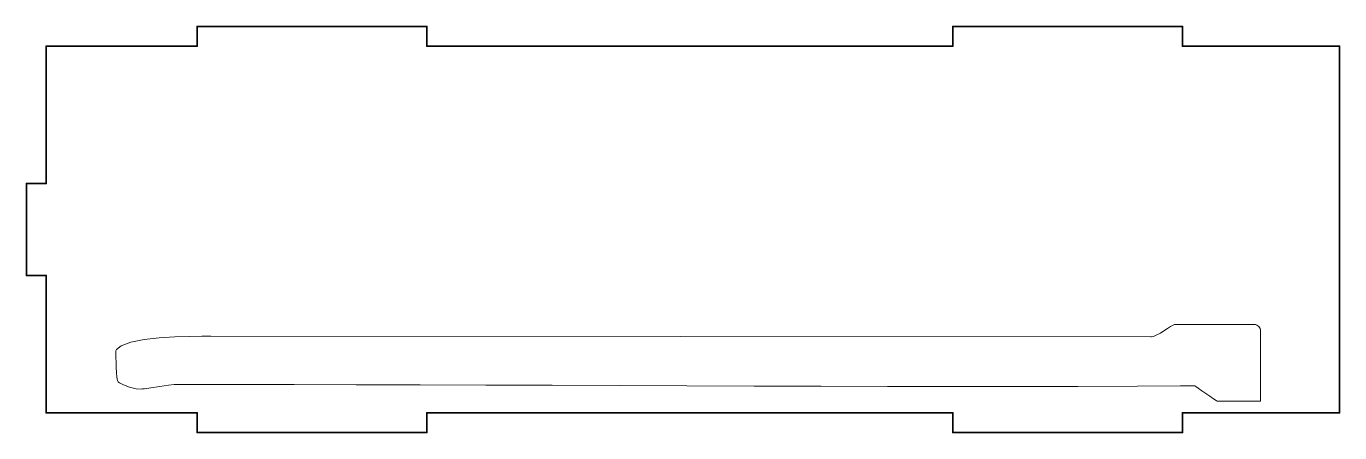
# Model space of a CAD drawing. Header units: millimetres. Extents: x -1378 to 3334, y -1176 to 661.
# Drawn here: x 344.9 to 775.1, y -226.1 to -92.9 of the extents above; entities that cross this region are included whole.
import ezdxf

# ---------------------------------------------------------------- set-up
doc = ezdxf.new("R2010")
doc.units = ezdxf.units.MM
doc.header["$MEASUREMENT"] = 0
doc.layers.add('Layer 1', color=7, linetype='Continuous')

msp = doc.modelspace()

# ---------------------------------------------------------------- linework, layer by layer
at = {"layer": 'Layer 1', "color": 153, "lineweight": 9}
for points in [[(400.7708, -99.3093), (400.7708, -99.3093), (400.7708, -92.9353), (400.7708, -92.9353)], [(400.7708, -92.9353), (400.7708, -92.9353), (476.2208, -92.9353), (476.2208, -92.9353)], [(476.0008, -93.1603), (476.0008, -93.1603), (401.0008, -93.1603), (401.0008, -93.1603)], [(401.0008, -93.1603), (401.0008, -93.1603), (401.0008, -99.5353), (401.0008, -99.5353)], [(476.0008, -93.1603), (476.0008, -93.1603), (401.0008, -93.1603), (401.0008, -93.1603)], [(401.0008, -93.1603), (401.0008, -93.1603), (401.0008, -99.5353), (401.0008, -99.5353)], [(476.0008, -99.5353), (476.0008, -99.5353), (476.0008, -93.1603), (476.0008, -93.1603)], [(476.0008, -99.5353), (476.0008, -99.5353), (476.0008, -93.1603), (476.0008, -93.1603)], [(476.2208, -92.9353), (476.2208, -92.9353), (476.2208, -99.3093), (476.2208, -99.3093)], [(648.2708, -99.3093), (648.2708, -99.3093), (648.2708, -92.9353), (648.2708, -92.9353)], [(648.2708, -92.9353), (648.2708, -92.9353), (723.7208, -92.9353), (723.7208, -92.9353)], [(723.5008, -93.1603), (723.5008, -93.1603), (648.4908, -93.1603), (648.4908, -93.1603)], [(648.4908, -93.1603), (648.4908, -93.1603), (648.4908, -99.5353), (648.4908, -99.5353)], [(723.5008, -93.1603), (723.5008, -93.1603), (648.4908, -93.1603), (648.4908, -93.1603)], [(648.4908, -93.1603), (648.4908, -93.1603), (648.4908, -99.5353), (648.4908, -99.5353)], [(723.5008, -99.5353), (723.5008, -99.5353), (723.5008, -93.1603), (723.5008, -93.1603)], [(723.5008, -99.5353), (723.5008, -99.5353), (723.5008, -93.1603), (723.5008, -93.1603)], [(723.7208, -92.9353), (723.7208, -92.9353), (723.7208, -99.3093), (723.7208, -99.3093)], [(351.2708, -144.3103), (351.2708, -144.3103), (351.2708, -99.3093), (351.2708, -99.3093)], [(351.2708, -99.3093), (351.2708, -99.3093), (400.7708, -99.3093), (400.7708, -99.3093)], [(401.0008, -99.5353), (401.0008, -99.5353), (351.4908, -99.5353), (351.4908, -99.5353)], [(351.4908, -99.5353), (351.4908, -99.5353), (351.4908, -144.5353), (351.4908, -144.5353)], [(401.0008, -99.5353), (401.0008, -99.5353), (351.4908, -99.5353), (351.4908, -99.5353)], [(351.4908, -99.5353), (351.4908, -99.5353), (351.4908, -144.5353), (351.4908, -144.5353)], [(648.4908, -99.5353), (648.4908, -99.5353), (476.0008, -99.5353), (476.0008, -99.5353)], [(648.4908, -99.5353), (648.4908, -99.5353), (476.0008, -99.5353), (476.0008, -99.5353)], [(476.2208, -99.3093), (476.2208, -99.3093), (648.2708, -99.3093), (648.2708, -99.3093)], [(774.8708, -99.5353), (774.8708, -99.5353), (723.5008, -99.5353), (723.5008, -99.5353)], [(774.8708, -99.5353), (774.8708, -99.5353), (723.5008, -99.5353), (723.5008, -99.5353)], [(723.7208, -99.3093), (723.7208, -99.3093), (775.1008, -99.3093), (775.1008, -99.3093)], [(774.8708, -219.5363), (774.8708, -219.5363), (774.8708, -99.5353), (774.8708, -99.5353)], [(774.8708, -219.5363), (774.8708, -219.5363), (774.8708, -99.5353), (774.8708, -99.5353)], [(775.1008, -99.3093), (775.1008, -99.3093), (775.1008, -219.7623), (775.1008, -219.7623)], [(344.8908, -174.7613), (344.8908, -174.7613), (344.8908, -144.3103), (344.8908, -144.3103)], [(344.8908, -144.3103), (344.8908, -144.3103), (351.2708, -144.3103), (351.2708, -144.3103)], [(351.4908, -144.5353), (351.4908, -144.5353), (345.1208, -144.5353), (345.1208, -144.5353)], [(345.1208, -144.5353), (345.1208, -144.5353), (345.1208, -174.5363), (345.1208, -174.5363)], [(351.4908, -144.5353), (351.4908, -144.5353), (345.1208, -144.5353), (345.1208, -144.5353)], [(345.1208, -144.5353), (345.1208, -144.5353), (345.1208, -174.5363), (345.1208, -174.5363)], [(351.2708, -174.7613), (351.2708, -174.7613), (344.8908, -174.7613), (344.8908, -174.7613)], [(345.1208, -174.5363), (345.1208, -174.5363), (351.4908, -174.5363), (351.4908, -174.5363)], [(345.1208, -174.5363), (345.1208, -174.5363), (351.4908, -174.5363), (351.4908, -174.5363)], [(351.2708, -219.7623), (351.2708, -219.7623), (351.2708, -174.7613), (351.2708, -174.7613)], [(351.4908, -174.5363), (351.4908, -174.5363), (351.4908, -219.5363), (351.4908, -219.5363)], [(351.4908, -174.5363), (351.4908, -174.5363), (351.4908, -219.5363), (351.4908, -219.5363)], [(715.2008, -194.1043), (715.2008, -194.1043), (716.3608, -193.4523), (716.3608, -193.4523)], [(716.3608, -193.4523), (716.3608, -193.4523), (717.5408, -192.7073), (717.5408, -192.7073)], [(717.5408, -192.7073), (717.5408, -192.7073), (718.6908, -191.9593), (718.6908, -191.9593)], [(718.6908, -191.9593), (718.6908, -191.9593), (719.7108, -191.3073), (719.7108, -191.3073)], [(719.7108, -191.3073), (719.7108, -191.3073), (720.5508, -190.8453), (720.5508, -190.8453)], [(720.5508, -190.8453), (720.5508, -190.8453), (720.9908, -190.6723), (720.9908, -190.6723)], [(720.9908, -190.6723), (720.9908, -190.6723), (721.1408, -190.6723), (721.1408, -190.6723)], [(721.1408, -190.6723), (721.1408, -190.6723), (747.2808, -190.6723), (747.2808, -190.6723)], [(747.2808, -190.6723), (747.2808, -190.6723), (747.4608, -190.6723), (747.4608, -190.6723)], [(747.4608, -190.6723), (747.4608, -190.6723), (748.0008, -190.8523), (748.0008, -190.8523)], [(748.0008, -190.8523), (748.0008, -190.8523), (748.6108, -191.3213), (748.6108, -191.3213)], [(748.6108, -191.3213), (748.6108, -191.3213), (749.0308, -191.9733), (749.0308, -191.9733)], [(749.0308, -191.9733), (749.0308, -191.9733), (749.1808, -192.5203), (749.1808, -192.5203)], [(749.1808, -192.5203), (749.1808, -192.5203), (749.1808, -192.7043), (749.1808, -192.7043)], [(749.1808, -192.7043), (749.1808, -192.7043), (749.1808, -215.7863), (749.1808, -215.7863)], [(374.4708, -198.8423), (374.4708, -198.8423), (375.9608, -197.6853), (375.9608, -197.6853)], [(375.9608, -197.6853), (375.9608, -197.6853), (379.1908, -196.4573), (379.1908, -196.4573)], [(379.1908, -196.4573), (379.1908, -196.4573), (383.4908, -195.5933), (383.4908, -195.5933)], [(383.4908, -195.5933), (383.4908, -195.5933), (388.4208, -195.0323), (388.4208, -195.0323)], [(388.4208, -195.0323), (388.4208, -195.0323), (393.5208, -194.7083), (393.5208, -194.7083)], [(393.5208, -194.7083), (393.5208, -194.7083), (398.3408, -194.5563), (398.3408, -194.5563)], [(398.3408, -194.5563), (398.3408, -194.5563), (402.4308, -194.5103), (402.4308, -194.5103)], [(402.4308, -194.5103), (402.4308, -194.5103), (404.6108, -194.5103), (404.6108, -194.5103)], [(404.6108, -194.5103), (404.6108, -194.5103), (405.3308, -194.5133), (405.3308, -194.5133)], [(405.3308, -194.5133), (405.3308, -194.5133), (713.2508, -194.7393), (713.2508, -194.7393)], [(713.2508, -194.7393), (713.2508, -194.7393), (713.4708, -194.7393), (713.4708, -194.7393)], [(713.4708, -194.7393), (713.4708, -194.7393), (714.1408, -194.5663), (714.1408, -194.5663)], [(714.1408, -194.5663), (714.1408, -194.5663), (715.2008, -194.1043), (715.2008, -194.1043)], [(374.2708, -199.3473), (374.2708, -199.3473), (374.4708, -198.8423), (374.4708, -198.8423)], [(374.2708, -199.5513), (374.2708, -199.5513), (374.2708, -199.3473), (374.2708, -199.3473)], [(374.2708, -200.1613), (374.2708, -200.1613), (374.2708, -199.5513), (374.2708, -199.5513)], [(374.2708, -201.4493), (374.2708, -201.4493), (374.2708, -200.1613), (374.2708, -200.1613)], [(374.2908, -203.0373), (374.2908, -203.0373), (374.2708, -201.4493), (374.2708, -201.4493)], [(374.3408, -204.7553), (374.3408, -204.7553), (374.2908, -203.0373), (374.2908, -203.0373)], [(374.4308, -206.4343), (374.4308, -206.4343), (374.3408, -204.7553), (374.3408, -204.7553)], [(374.5708, -207.9053), (374.5708, -207.9053), (374.4308, -206.4343), (374.4308, -206.4343)], [(374.7708, -208.9953), (374.7708, -208.9953), (374.5708, -207.9053), (374.5708, -207.9053)], [(374.9408, -209.4683), (374.9408, -209.4683), (374.7708, -208.9953), (374.7708, -208.9953)], [(375.0508, -209.5423), (375.0508, -209.5423), (374.9408, -209.4683), (374.9408, -209.4683)], [(375.4308, -209.8033), (375.4308, -209.8033), (375.0508, -209.5423), (375.0508, -209.5423)], [(376.6908, -210.4413), (376.6908, -210.4413), (375.4308, -209.8033), (375.4308, -209.8033)], [(378.7308, -211.2073), (378.7308, -211.2073), (376.6908, -210.4413), (376.6908, -210.4413)], [(391.4608, -210.5473), (391.4608, -210.5473), (388.5908, -210.9423), (388.5908, -210.9423)], [(393.3608, -210.3783), (393.3608, -210.3783), (391.4608, -210.5473), (391.4608, -210.5473)], [(393.9908, -210.3783), (393.9908, -210.3783), (393.3608, -210.3783), (393.3608, -210.3783)], [(398.7108, -210.3673), (398.7108, -210.3673), (393.9908, -210.3783), (393.9908, -210.3783)], [(412.8808, -210.3573), (412.8808, -210.3573), (398.7108, -210.3673), (398.7108, -210.3673)], [(432.5908, -210.3673), (432.5908, -210.3673), (412.8808, -210.3573), (412.8808, -210.3573)], [(452.9908, -210.3993), (452.9908, -210.3993), (432.5908, -210.3673), (432.5908, -210.3673)], [(473.9508, -210.4563), (473.9508, -210.4563), (452.9908, -210.3993), (452.9908, -210.3993)], [(495.3808, -210.5233), (495.3808, -210.5233), (473.9508, -210.4563), (473.9508, -210.4563)], [(517.1408, -210.6003), (517.1408, -210.6003), (495.3808, -210.5233), (495.3808, -210.5233)], [(539.1208, -210.6813), (539.1208, -210.6813), (517.1408, -210.6003), (517.1408, -210.6003)], [(561.2108, -210.7623), (561.2108, -210.7623), (539.1208, -210.6813), (539.1208, -210.6813)], [(583.2908, -210.8363), (583.2908, -210.8363), (561.2108, -210.7623), (561.2108, -210.7623)], [(727.5708, -210.7843), (727.5708, -210.7843), (722.9008, -210.8153), (722.9008, -210.8153)], [(727.6208, -210.7843), (727.6208, -210.7843), (727.5708, -210.7843), (727.5708, -210.7843)], [(727.9308, -210.9993), (727.9308, -210.9993), (727.6208, -210.7843), (727.6208, -210.7843)], [(380.9108, -211.6973), (380.9108, -211.6973), (378.7308, -211.2073), (378.7308, -211.2073)], [(382.4708, -211.8243), (382.4708, -211.8243), (380.9108, -211.6973), (380.9108, -211.6973)], [(382.9808, -211.7783), (382.9808, -211.7783), (382.4708, -211.8243), (382.4708, -211.8243)], [(383.6508, -211.7043), (383.6508, -211.7043), (382.9808, -211.7783), (382.9808, -211.7783)], [(385.6608, -211.4083), (385.6608, -211.4083), (383.6508, -211.7043), (383.6508, -211.7043)], [(388.5908, -210.9423), (388.5908, -210.9423), (385.6608, -211.4083), (385.6608, -211.4083)], [(605.2308, -210.9043), (605.2308, -210.9043), (583.2908, -210.8363), (583.2908, -210.8363)], [(626.9308, -210.9533), (626.9308, -210.9533), (605.2308, -210.9043), (605.2308, -210.9043)], [(648.2608, -210.9813), (648.2608, -210.9813), (626.9308, -210.9533), (626.9308, -210.9533)], [(669.1008, -210.9813), (669.1008, -210.9813), (648.2608, -210.9813), (648.2608, -210.9813)], [(689.3508, -210.9533), (689.3508, -210.9533), (669.1008, -210.9813), (669.1008, -210.9813)], [(708.8808, -210.8893), (708.8808, -210.8893), (689.3508, -210.9533), (689.3508, -210.9533)], [(722.9008, -210.8153), (722.9008, -210.8153), (708.8808, -210.8893), (708.8808, -210.8893)], [(728.7708, -211.5633), (728.7708, -211.5633), (727.9308, -210.9993), (727.9308, -210.9993)], [(729.9308, -212.3643), (729.9308, -212.3643), (728.7708, -211.5633), (728.7708, -211.5633)], [(731.2508, -213.2853), (731.2508, -213.2853), (729.9308, -212.3643), (729.9308, -212.3643)], [(732.5808, -214.2023), (732.5808, -214.2023), (731.2508, -213.2853), (731.2508, -213.2853)], [(733.7508, -215.0033), (733.7508, -215.0033), (732.5808, -214.2023), (732.5808, -214.2023)], [(734.6108, -215.5713), (734.6108, -215.5713), (733.7508, -215.0033), (733.7508, -215.0033)], [(734.9108, -215.7863), (734.9108, -215.7863), (734.6108, -215.5713), (734.6108, -215.5713)], [(735.0108, -215.7863), (735.0108, -215.7863), (734.9108, -215.7863), (734.9108, -215.7863)], [(749.1808, -215.7863), (749.1808, -215.7863), (735.0108, -215.7863), (735.0108, -215.7863)], [(400.7708, -219.7623), (400.7708, -219.7623), (351.2708, -219.7623), (351.2708, -219.7623)], [(351.4908, -219.5363), (351.4908, -219.5363), (401.0008, -219.5363), (401.0008, -219.5363)], [(351.4908, -219.5363), (351.4908, -219.5363), (401.0008, -219.5363), (401.0008, -219.5363)], [(400.7708, -226.1363), (400.7708, -226.1363), (400.7708, -219.7623), (400.7708, -219.7623)], [(401.0008, -219.5363), (401.0008, -219.5363), (401.0008, -225.9113), (401.0008, -225.9113)], [(401.0008, -219.5363), (401.0008, -219.5363), (401.0008, -225.9113), (401.0008, -225.9113)], [(476.0008, -225.9113), (476.0008, -225.9113), (476.0008, -219.5363), (476.0008, -219.5363)], [(476.0008, -219.5363), (476.0008, -219.5363), (648.4908, -219.5363), (648.4908, -219.5363)], [(476.0008, -225.9113), (476.0008, -225.9113), (476.0008, -219.5363), (476.0008, -219.5363)], [(476.0008, -219.5363), (476.0008, -219.5363), (648.4908, -219.5363), (648.4908, -219.5363)], [(648.2708, -219.7623), (648.2708, -219.7623), (476.2208, -219.7623), (476.2208, -219.7623)], [(476.2208, -219.7623), (476.2208, -219.7623), (476.2208, -226.1363), (476.2208, -226.1363)], [(648.2708, -226.1363), (648.2708, -226.1363), (648.2708, -219.7623), (648.2708, -219.7623)], [(648.4908, -219.5363), (648.4908, -219.5363), (648.4908, -225.9113), (648.4908, -225.9113)], [(648.4908, -219.5363), (648.4908, -219.5363), (648.4908, -225.9113), (648.4908, -225.9113)], [(723.5008, -225.9113), (723.5008, -225.9113), (723.5008, -219.5363), (723.5008, -219.5363)], [(723.5008, -219.5363), (723.5008, -219.5363), (774.8708, -219.5363), (774.8708, -219.5363)], [(723.5008, -225.9113), (723.5008, -225.9113), (723.5008, -219.5363), (723.5008, -219.5363)], [(723.5008, -219.5363), (723.5008, -219.5363), (774.8708, -219.5363), (774.8708, -219.5363)], [(775.1008, -219.7623), (775.1008, -219.7623), (723.7208, -219.7623), (723.7208, -219.7623)], [(723.7208, -219.7623), (723.7208, -219.7623), (723.7208, -226.1363), (723.7208, -226.1363)], [(476.2208, -226.1363), (476.2208, -226.1363), (400.7708, -226.1363), (400.7708, -226.1363)], [(401.0008, -225.9113), (401.0008, -225.9113), (476.0008, -225.9113), (476.0008, -225.9113)], [(401.0008, -225.9113), (401.0008, -225.9113), (476.0008, -225.9113), (476.0008, -225.9113)], [(723.7208, -226.1363), (723.7208, -226.1363), (648.2708, -226.1363), (648.2708, -226.1363)], [(648.4908, -225.9113), (648.4908, -225.9113), (723.5008, -225.9113), (723.5008, -225.9113)], [(648.4908, -225.9113), (648.4908, -225.9113), (723.5008, -225.9113), (723.5008, -225.9113)]]:
    msp.add_open_spline(points, degree=3, dxfattribs=at)
at = {"layer": 'Layer 1', "color": 222, "lineweight": 9}
for points in [[(400.7708, -99.3093), (400.7708, -99.3093), (400.7708, -92.9353), (400.7708, -92.9353)], [(400.7708, -92.9353), (400.7708, -92.9353), (476.2208, -92.9353), (476.2208, -92.9353)], [(476.2208, -92.9353), (476.2208, -92.9353), (476.2208, -99.3093), (476.2208, -99.3093)], [(648.2708, -99.3093), (648.2708, -99.3093), (648.2708, -92.9353), (648.2708, -92.9353)], [(648.2708, -92.9353), (648.2708, -92.9353), (723.7208, -92.9353), (723.7208, -92.9353)], [(723.7208, -92.9353), (723.7208, -92.9353), (723.7208, -99.3093), (723.7208, -99.3093)], [(351.2708, -144.3103), (351.2708, -144.3103), (351.2708, -99.3093), (351.2708, -99.3093)], [(351.2708, -99.3093), (351.2708, -99.3093), (400.7708, -99.3093), (400.7708, -99.3093)], [(476.2208, -99.3093), (476.2208, -99.3093), (648.2708, -99.3093), (648.2708, -99.3093)], [(723.7208, -99.3093), (723.7208, -99.3093), (775.1008, -99.3093), (775.1008, -99.3093)], [(775.1008, -99.3093), (775.1008, -99.3093), (775.1008, -219.7623), (775.1008, -219.7623)], [(344.8908, -174.7613), (344.8908, -174.7613), (344.8908, -144.3103), (344.8908, -144.3103)], [(344.8908, -144.3103), (344.8908, -144.3103), (351.2708, -144.3103), (351.2708, -144.3103)], [(351.2708, -174.7613), (351.2708, -174.7613), (344.8908, -174.7613), (344.8908, -174.7613)], [(351.2708, -219.7623), (351.2708, -219.7623), (351.2708, -174.7613), (351.2708, -174.7613)], [(400.7708, -219.7623), (400.7708, -219.7623), (351.2708, -219.7623), (351.2708, -219.7623)], [(400.7708, -226.1363), (400.7708, -226.1363), (400.7708, -219.7623), (400.7708, -219.7623)], [(648.2708, -219.7623), (648.2708, -219.7623), (476.2208, -219.7623), (476.2208, -219.7623)], [(476.2208, -219.7623), (476.2208, -219.7623), (476.2208, -226.1363), (476.2208, -226.1363)], [(648.2708, -226.1363), (648.2708, -226.1363), (648.2708, -219.7623), (648.2708, -219.7623)], [(775.1008, -219.7623), (775.1008, -219.7623), (723.7208, -219.7623), (723.7208, -219.7623)], [(723.7208, -219.7623), (723.7208, -219.7623), (723.7208, -226.1363), (723.7208, -226.1363)], [(476.2208, -226.1363), (476.2208, -226.1363), (400.7708, -226.1363), (400.7708, -226.1363)], [(723.7208, -226.1363), (723.7208, -226.1363), (648.2708, -226.1363), (648.2708, -226.1363)]]:
    msp.add_open_spline(points, degree=3, dxfattribs=at)

doc.saveas('drawing.dxf')
